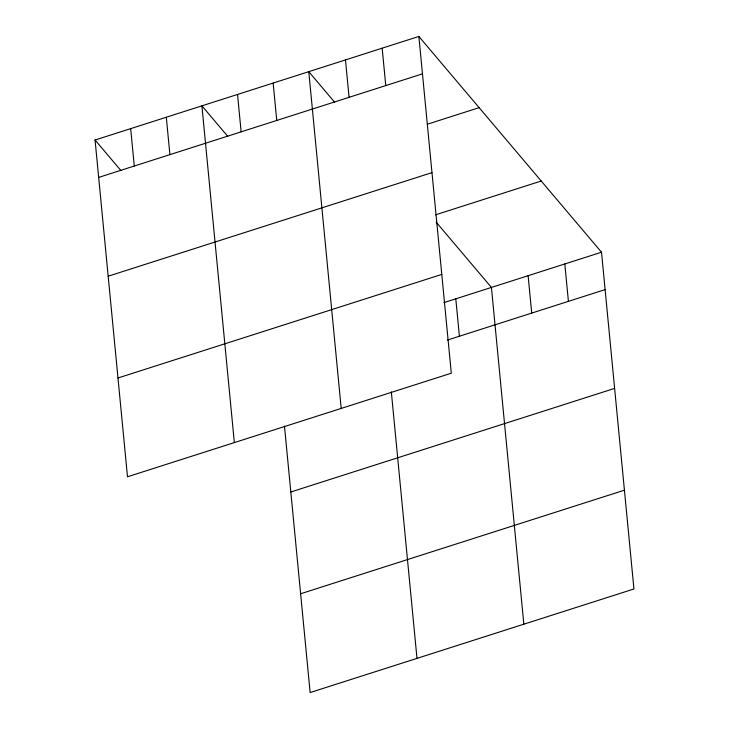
<?xml version="1.0" encoding="UTF-8"?>
<svg xmlns="http://www.w3.org/2000/svg" width="729" height="729" viewBox="0 0 729 729"><rect width="100%" height="100%" fill="white"/><g stroke="black" fill="none" stroke-linecap="round" stroke-linejoin="round"><path stroke-width="1.09" d="M418.865 36.45L451.297 373.202L127.493 476.775L95.062 140.023L418.865 36.45L601.507 252.225L633.938 588.977L310.135 692.55L284.474 426.119M98.661 177.42L422.474 73.848M427.331 124.231L479.144 107.655M108.174 276.209L431.978 172.636M435.459 214.855L541.237 181.02M117.98 377.987L441.783 274.414M443.925 302.626L601.507 252.225M447.524 340.024L605.116 289.613M290.816 491.984L614.62 388.402M300.621 593.761L624.425 490.189M334.602 102.178L308.777 71.67L341.199 408.422M436.17 222.163L491.419 287.436L523.841 624.188M227.749 136.359L201.915 105.842L234.346 442.594M95.062 140.023L120.896 170.54M564.811 263.962L568.41 301.359M528.115 275.699L531.714 313.096M455.798 298.835L459.398 336.224M382.169 48.187L385.769 85.585M391.336 391.938L416.988 658.369M345.473 59.924L349.073 97.322M273.156 83.06L276.756 120.449M237.536 94.451L241.135 131.849M166.303 117.241L169.903 154.63M130.682 128.632L134.282 166.03"/></g></svg>
